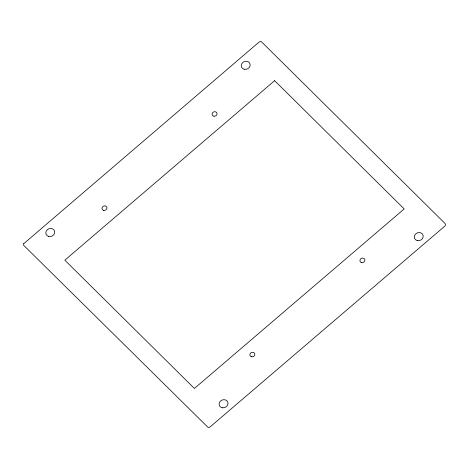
<?xml version="1.0" encoding="UTF-8"?>
<svg xmlns="http://www.w3.org/2000/svg" width="469" height="469" viewBox="0 0 469 469"><rect width="100%" height="100%" fill="white"/><g stroke="black" fill="none" stroke-linecap="round" stroke-linejoin="round"><path stroke-width="0.7" d="M23.579 243.81L23.726 245.369L208.013 427.365A2.028 1.782 -23.1 0 0 209.819 427.159L444.852 226.105L445.55 224.815L445.093 223.537L261.509 41.835L260.447 41.548L259.328 41.858L23.579 243.81M274.635 80.668L64.839 260.172L194.401 388.449L404.196 208.94L274.635 80.668M244.202 69.242A4.543 3.992 -23.1 0 0 250.106 64.189A4.543 3.992 -23.1 0 0 242.831 62.436A4.543 3.992 -23.1 0 0 244.202 69.242M103.643 210.341A2.527 2.216 -23.1 0 0 106.926 207.533A2.527 2.216 -23.1 0 0 102.881 206.553A2.527 2.216 -23.1 0 0 103.643 210.341M48.747 236.476A4.543 3.992 -23.1 0 0 54.65 231.428A4.543 3.992 -23.1 0 0 47.375 229.669A4.543 3.992 -23.1 0 0 48.747 236.476M214.04 116.218A2.527 2.216 -23.1 0 0 216.907 113.058A2.527 2.216 -23.1 0 0 212.703 112.619A2.527 2.216 -23.1 0 0 214.04 116.218M417.24 240.562A4.543 3.992 -23.1 0 0 423.149 235.508A4.543 3.992 -23.1 0 0 415.868 233.755A4.543 3.992 -23.1 0 0 417.24 240.562M361.57 262.552A2.527 2.216 -23.1 0 0 364.853 259.75A2.527 2.216 -23.1 0 0 360.808 258.771A2.527 2.216 -23.1 0 0 361.57 262.552M222.787 407.825A4.543 3.992 -23.1 0 0 227.741 401.997A4.543 3.992 -23.1 0 0 220.119 401.446A4.543 3.992 -23.1 0 0 222.787 407.825M251.671 356.762A2.527 2.216 -23.1 0 0 254.749 353.773A2.527 2.216 -23.1 0 0 250.616 353.063A2.527 2.216 -23.1 0 0 251.671 356.762"/></g></svg>
